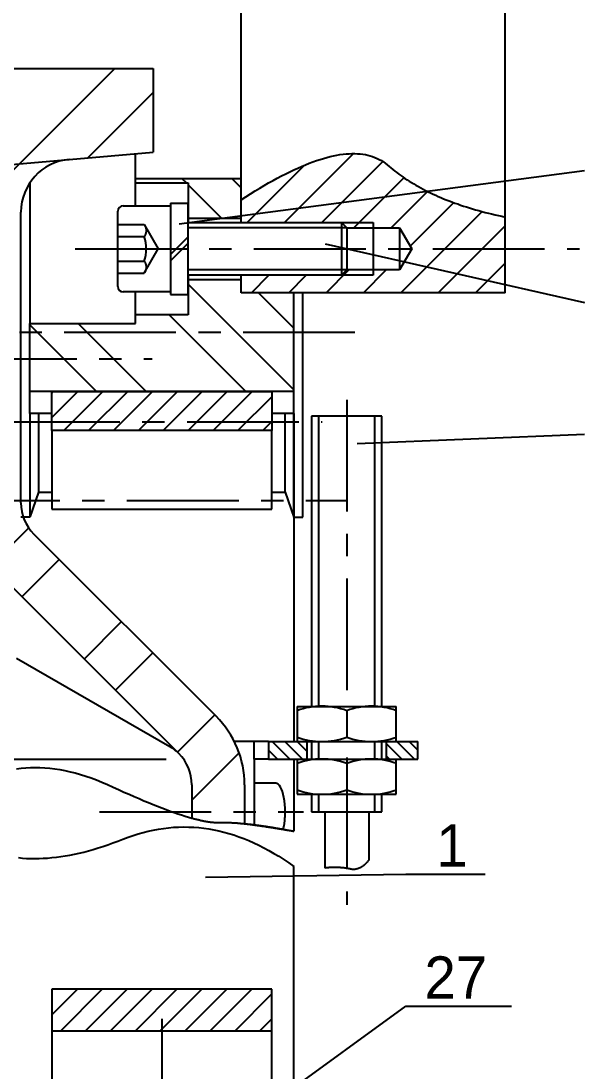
# Model space of a CAD drawing. Header units: millimetres. Extents: x 1 to 584, y 10 to 410.
# Drawn here: x 449.6 to 513.3, y 183 to 302.4 of the extents above; entities that cross this region are included whole.
import ezdxf

# ---------------------------------------------------------------- set-up
doc = ezdxf.new("R2010")
doc.units = ezdxf.units.MM
doc.linetypes.add('CENTERX2', pattern=[20.32, 12.7, -2.54, 2.54, -2.54])
for name, color, linetype in [('AXES', 179, 'Continuous'), ('PIECE19', 179, 'Continuous'), ('PIECE20', 179, 'Continuous'), ('PIECE26', 179, 'Continuous'), ('PIECE38', 179, 'Continuous'), ('PIECE39', 179, 'Continuous'), ('PIECE40', 179, 'Continuous'), ('PIECE45', 179, 'Continuous'), ('PIECE8', 179, 'Continuous'), ('PIECE_6_', 179, 'Continuous'), ('PIECE_7_', 179, 'Continuous'), ('PIECE_9_', 179, 'Continuous'), ('REP╚RES', 179, 'Continuous')]:
    doc.layers.add(name, color=color, linetype=linetype)
doc.styles.add('SLDTEXTSTYLE0', font='TXT')

msp = doc.modelspace()

# ---------------------------------------------------------------- linework, layer by layer
at = {"layer": 'AXES', "color": 7, "linetype": 'CENTERX2'}
for p, q in [((487.48, 267), (326.35, 267)), ((402.55, 264), (464.44, 264)), ((486.55, 259.34), (486.55, 201.94)), ((458.46, 212.5), (481.64, 212.5))]:
    msp.add_line(p, q, dxfattribs=at)
at = {"layer": 'PIECE19', "color": 7}
for p, q in [((466.55, 281.7), (468.55, 281.7)), ((466.55, 281.7), (466.55, 275.85)), ((468.55, 277.85), (468.55, 281.7)), ((466.55, 275.85), (468.55, 277.85)), ((466.55, 275.15), (468.55, 277.15)), ((468.55, 277.15), (468.55, 277.85)), ((468.55, 271.3), (468.55, 277.15)), ((466.55, 275.85), (466.55, 275.15)), ((466.55, 275.15), (466.55, 271.3)), ((466.55, 271.3), (468.55, 271.3))]:
    msp.add_line(p, q, dxfattribs=at)
at = {"layer": 'PIECE20', "color": 7}
for p, q in [((460.55, 272.21), (460.55, 280.79)), ((461.15, 281.39), (466.55, 281.39)), ((466.55, 281.39), (466.55, 271.61)), ((468.55, 279.5), (485.95, 279.5)), ((485.95, 279.5), (486.55, 278.9)), ((485.95, 279.5), (485.95, 273.5)), ((460.55, 279.27), (463.55, 279.27)), ((463.55, 279.27), (465.15, 276.5)), ((463.55, 279.27), (463.56, 279.26)), ((463.56, 279.26), (463.57, 279.24)), ((463.57, 279.24), (463.58, 279.23)), ((463.58, 279.23), (463.59, 279.21)), ((463.59, 279.21), (463.6, 279.19)), ((463.6, 279.19), (463.61, 279.18)), ((463.61, 279.18), (463.62, 279.16)), ((463.62, 279.16), (463.62, 279.15)), ((463.62, 279.15), (463.63, 279.13)), ((463.63, 279.13), (463.64, 279.12)), ((463.64, 279.12), (463.65, 279.1)), ((463.65, 279.1), (463.65, 279.09)), ((463.65, 279.09), (463.66, 279.07)), ((463.66, 279.07), (463.67, 279.05)), ((463.67, 278.11), (463.66, 278.09)), ((463.67, 279.05), (463.67, 279.04)), ((463.67, 279.04), (463.68, 279.02)), ((463.68, 278.14), (463.67, 278.12)), ((463.67, 278.12), (463.67, 278.11)), ((463.68, 279.02), (463.69, 279.01)), ((463.69, 278.15), (463.68, 278.14)), ((463.69, 279.01), (463.69, 278.99)), ((463.69, 278.99), (463.7, 278.98)), ((463.7, 278.18), (463.69, 278.17)), ((463.69, 278.17), (463.69, 278.15)), ((463.7, 278.98), (463.7, 278.96)), ((463.7, 278.96), (463.71, 278.95)), ((463.71, 278.21), (463.7, 278.2)), ((463.7, 278.2), (463.7, 278.18)), ((463.71, 278.95), (463.71, 278.93)), ((463.71, 278.93), (463.72, 278.91)), ((463.72, 278.25), (463.71, 278.23)), ((463.71, 278.23), (463.71, 278.21)), ((463.72, 278.91), (463.72, 278.9)), ((463.72, 278.9), (463.73, 278.88)), ((463.73, 278.28), (463.72, 278.26)), ((463.72, 278.26), (463.72, 278.25)), ((463.73, 278.88), (463.73, 278.87)), ((463.73, 278.87), (463.73, 278.85)), ((463.73, 278.85), (463.74, 278.84)), ((463.74, 278.32), (463.73, 278.31)), ((463.73, 278.31), (463.73, 278.29)), ((463.73, 278.29), (463.73, 278.28)), ((463.74, 278.84), (463.74, 278.82)), ((463.74, 278.82), (463.75, 278.81)), ((463.75, 278.35), (463.74, 278.34)), ((463.74, 278.34), (463.74, 278.32)), ((463.75, 278.81), (463.75, 278.79)), ((463.75, 278.79), (463.75, 278.77)), ((463.75, 278.77), (463.75, 278.76)), ((463.75, 278.76), (463.76, 278.74)), ((463.76, 278.42), (463.75, 278.4)), ((463.75, 278.4), (463.75, 278.39)), ((463.75, 278.39), (463.75, 278.37)), ((463.75, 278.37), (463.75, 278.35)), ((463.76, 278.74), (463.76, 278.73)), ((463.76, 278.73), (463.76, 278.71)), ((463.76, 278.71), (463.76, 278.7)), ((463.76, 278.7), (463.76, 278.68)), ((463.76, 278.68), (463.76, 278.67)), ((463.76, 278.67), (463.77, 278.65)), ((463.77, 278.51), (463.76, 278.49)), ((463.76, 278.49), (463.76, 278.48)), ((463.76, 278.48), (463.76, 278.46)), ((463.76, 278.46), (463.76, 278.45)), ((463.76, 278.45), (463.76, 278.43)), ((463.76, 278.43), (463.76, 278.42)), ((463.77, 278.65), (463.77, 278.63)), ((463.77, 278.63), (463.77, 278.62)), ((463.77, 278.62), (463.77, 278.6)), ((463.77, 278.6), (463.77, 278.59)), ((463.77, 278.59), (463.77, 278.57)), ((463.77, 278.57), (463.77, 278.56)), ((463.77, 278.56), (463.77, 278.54)), ((463.77, 278.54), (463.77, 278.53)), ((463.77, 278.53), (463.77, 278.51)), ((486.55, 278.9), (468.55, 278.9)), ((486.55, 278.9), (486.55, 274.1)), ((460.55, 277.89), (463.55, 277.89)), ((463.56, 277.9), (463.55, 277.89)), ((463.57, 277.92), (463.56, 277.9)), ((463.58, 277.93), (463.57, 277.92)), ((463.59, 277.95), (463.58, 277.93)), ((463.6, 277.96), (463.59, 277.95)), ((463.61, 277.98), (463.6, 277.96)), ((463.62, 278), (463.61, 277.98)), ((463.63, 278.03), (463.62, 278.01)), ((463.62, 278.01), (463.62, 278)), ((463.64, 278.04), (463.63, 278.03)), ((463.65, 278.06), (463.64, 278.04)), ((463.66, 278.09), (463.65, 278.07)), ((463.65, 278.07), (463.65, 278.06)), ((463.55, 273.73), (465.15, 276.5)), ((460.55, 275.12), (463.55, 275.12)), ((463.55, 275.12), (463.56, 275.1)), ((463.56, 275.1), (463.57, 275.08)), ((463.57, 275.08), (463.58, 275.07)), ((463.58, 275.07), (463.59, 275.05)), ((463.59, 275.05), (463.6, 275.04)), ((463.6, 275.04), (463.61, 275.02)), ((463.61, 275.02), (463.62, 275.01)), ((463.62, 275.01), (463.62, 274.99)), ((463.62, 274.99), (463.63, 274.98)), ((463.63, 274.98), (463.64, 274.96)), ((463.64, 274.96), (463.65, 274.94)), ((463.65, 274.94), (463.65, 274.93)), ((463.65, 274.93), (463.66, 274.91)), ((463.66, 274.91), (463.67, 274.9)), ((463.67, 274.9), (463.67, 274.88)), ((463.67, 274.88), (463.68, 274.87)), ((463.68, 274.87), (463.69, 274.85)), ((463.69, 274.85), (463.69, 274.84)), ((463.69, 274.84), (463.7, 274.82)), ((463.7, 274.82), (463.7, 274.8)), ((463.7, 274.8), (463.71, 274.79)), ((463.71, 274.79), (463.71, 274.77)), ((463.71, 274.77), (463.72, 274.76)), ((463.72, 274.76), (463.72, 274.74)), ((463.72, 274.74), (463.73, 274.73)), ((463.73, 274.73), (463.73, 274.71)), ((463.73, 274.71), (463.73, 274.7)), ((463.73, 274.7), (463.74, 274.68)), ((463.74, 274.68), (463.74, 274.66)), ((463.74, 274.66), (463.75, 274.65)), ((463.75, 274.65), (463.75, 274.63)), ((463.75, 274.63), (463.75, 274.62)), ((463.75, 274.62), (463.75, 274.6)), ((463.75, 274.6), (463.76, 274.59)), ((463.76, 274.59), (463.76, 274.57)), ((463.76, 274.57), (463.76, 274.56)), ((463.76, 274.56), (463.76, 274.54)), ((463.76, 274.54), (463.76, 274.52)), ((463.76, 274.52), (463.76, 274.51)), ((460.55, 273.73), (463.55, 273.73)), ((463.56, 273.75), (463.55, 273.73)), ((463.57, 273.76), (463.56, 273.75)), ((463.58, 273.78), (463.57, 273.76)), ((463.59, 273.79), (463.58, 273.78)), ((463.6, 273.81), (463.59, 273.79)), ((463.61, 273.82), (463.6, 273.81)), ((463.62, 273.84), (463.61, 273.82)), ((463.63, 273.87), (463.62, 273.85)), ((463.62, 273.85), (463.62, 273.84)), ((463.64, 273.89), (463.63, 273.87)), ((463.65, 273.9), (463.64, 273.89)), ((463.66, 273.93), (463.65, 273.92)), ((463.65, 273.92), (463.65, 273.9)), ((463.67, 273.95), (463.66, 273.93)), ((463.68, 273.98), (463.67, 273.96)), ((463.67, 273.96), (463.67, 273.95)), ((463.69, 273.99), (463.68, 273.98)), ((463.7, 274.03), (463.69, 274.01)), ((463.69, 274.01), (463.69, 273.99)), ((463.71, 274.06), (463.7, 274.04)), ((463.7, 274.04), (463.7, 274.03)), ((463.72, 274.09), (463.71, 274.07)), ((463.71, 274.07), (463.71, 274.06)), ((463.73, 274.12), (463.72, 274.1)), ((463.72, 274.1), (463.72, 274.09)), ((463.74, 274.17), (463.73, 274.15)), ((463.73, 274.15), (463.73, 274.13)), ((463.73, 274.13), (463.73, 274.12)), ((463.75, 274.2), (463.74, 274.18)), ((463.74, 274.18), (463.74, 274.17)), ((463.76, 274.26), (463.75, 274.24)), ((463.75, 274.24), (463.75, 274.23)), ((463.75, 274.23), (463.75, 274.21)), ((463.75, 274.21), (463.75, 274.2)), ((463.76, 274.51), (463.77, 274.49)), ((463.77, 274.35), (463.76, 274.34)), ((463.76, 274.34), (463.76, 274.32)), ((463.76, 274.32), (463.76, 274.31)), ((463.76, 274.31), (463.76, 274.29)), ((463.76, 274.29), (463.76, 274.28)), ((463.76, 274.28), (463.76, 274.26)), ((463.77, 274.49), (463.77, 274.48)), ((463.77, 274.48), (463.77, 274.46)), ((463.77, 274.46), (463.77, 274.45)), ((463.77, 274.45), (463.77, 274.43)), ((463.77, 274.43), (463.77, 274.42)), ((463.77, 274.42), (463.77, 274.4)), ((463.77, 274.4), (463.77, 274.38)), ((463.77, 274.38), (463.77, 274.37)), ((463.77, 274.37), (463.77, 274.35)), ((486.55, 274.1), (468.55, 274.1)), ((485.95, 273.5), (468.55, 273.5)), ((486.55, 274.1), (485.95, 273.5)), ((466.55, 271.61), (461.15, 271.61))]:
    msp.add_line(p, q, dxfattribs=at)
for centre, radius, start, end in [((461.15, 280.79), 0.6, 90, 180), ((459.18, 276.5), 4.59, 0, 17.588), ((459.18, 276.5), 4.59, 342.412, 0), ((461.15, 272.21), 0.6, 180, 270)]:
    msp.add_arc(centre, radius, start, end, dxfattribs=at)
at = {"layer": 'PIECE26', "color": 7}
for p, q in [((481.55, 267), (481.55, 271.5)), ((481.55, 246), (481.55, 267)), ((450.55, 257.78), (450.55, 246)), ((451.55, 257.78), (451.55, 248.83)), ((479.55, 248.83), (479.55, 257.78)), ((480.55, 246), (480.55, 257.78)), ((451.55, 248.83), (450.55, 246)), ((451.55, 248.83), (453.05, 248.83)), ((478.05, 248.83), (479.55, 248.83)), ((479.55, 248.83), (480.55, 246)), ((450.55, 246), (449.55, 246)), ((480.55, 246), (481.55, 246))]:
    msp.add_line(p, q, dxfattribs=at)
at = {"layer": 'PIECE26', "color": 7, "linetype": 'CENTERX2'}
msp.add_line((441.26, 247.9), (486.64, 247.9), dxfattribs=at)
at = {"layer": 'PIECE38', "color": 7}
for p, q in [((490.55, 257.5), (482.55, 257.5)), ((482.55, 257.5), (482.55, 224.5)), ((483.35, 257.5), (483.35, 224.5)), ((489.75, 224.5), (489.75, 257.5)), ((490.55, 224.5), (490.55, 257.5)), ((482.55, 220.5), (482.55, 218.5)), ((483.35, 220.5), (483.35, 218.5)), ((489.75, 218.5), (489.75, 220.5)), ((490.55, 218.5), (490.55, 220.5)), ((482.55, 214.5), (482.55, 212.5)), ((483.35, 214.5), (483.35, 212.5)), ((489.75, 212.5), (489.75, 214.5)), ((490.55, 212.5), (490.55, 214.5)), ((482.55, 212.5), (484.05, 212.5)), ((484.05, 212.5), (489.05, 212.5)), ((484.05, 212.5), (484.05, 206.12)), ((489.05, 212.5), (490.55, 212.5)), ((489.05, 212.5), (489.05, 207.02)), ((488.57, 206.48), (488.52, 206.44)), ((488.61, 206.52), (488.57, 206.48)), ((488.66, 206.57), (488.61, 206.52)), ((488.7, 206.61), (488.66, 206.57)), ((488.75, 206.66), (488.7, 206.61)), ((488.79, 206.7), (488.75, 206.66)), ((488.84, 206.75), (488.79, 206.7)), ((488.88, 206.8), (488.84, 206.75)), ((488.92, 206.86), (488.88, 206.8)), ((488.97, 206.91), (488.92, 206.86)), ((489.01, 206.97), (488.97, 206.91)), ((489.05, 207.02), (489.01, 206.97)), ((484.13, 206.13), (484.05, 206.12)), ((484.2, 206.14), (484.13, 206.13)), ((484.27, 206.14), (484.2, 206.14)), ((484.34, 206.15), (484.27, 206.14)), ((484.42, 206.16), (484.34, 206.15)), ((484.49, 206.16), (484.42, 206.16)), ((484.56, 206.17), (484.49, 206.16)), ((484.63, 206.17), (484.56, 206.17)), ((484.7, 206.17), (484.63, 206.17)), ((484.77, 206.18), (484.7, 206.17)), ((484.84, 206.18), (484.77, 206.18)), ((484.91, 206.18), (484.84, 206.18)), ((484.97, 206.18), (484.91, 206.18)), ((485.04, 206.19), (484.97, 206.18)), ((485.11, 206.19), (485.04, 206.19)), ((485.18, 206.19), (485.11, 206.19)), ((485.24, 206.19), (485.18, 206.19)), ((485.31, 206.19), (485.24, 206.19)), ((485.37, 206.19), (485.31, 206.19)), ((485.44, 206.19), (485.37, 206.19)), ((485.5, 206.18), (485.44, 206.19)), ((485.57, 206.18), (485.5, 206.18)), ((485.63, 206.18), (485.57, 206.18)), ((485.7, 206.18), (485.63, 206.18)), ((485.76, 206.17), (485.7, 206.18)), ((485.82, 206.17), (485.76, 206.17)), ((485.88, 206.16), (485.82, 206.17)), ((485.94, 206.16), (485.88, 206.16)), ((486.01, 206.15), (485.94, 206.16)), ((486.07, 206.15), (486.01, 206.15)), ((486.13, 206.14), (486.07, 206.15)), ((486.19, 206.14), (486.13, 206.14)), ((486.25, 206.13), (486.19, 206.14)), ((486.3, 206.12), (486.25, 206.13)), ((486.36, 206.11), (486.3, 206.12)), ((486.42, 206.11), (486.36, 206.11)), ((486.48, 206.1), (486.42, 206.11)), ((486.54, 206.09), (486.48, 206.1)), ((486.59, 206.08), (486.54, 206.09)), ((486.65, 206.07), (486.59, 206.08)), ((486.7, 206.06), (486.65, 206.07)), ((486.76, 206.04), (486.7, 206.06)), ((486.82, 206.03), (486.76, 206.04)), ((486.87, 206.02), (486.82, 206.03)), ((486.92, 206.01), (486.87, 206.02)), ((486.98, 206), (486.92, 206.01)), ((487.03, 205.99), (486.98, 206)), ((487.08, 205.98), (487.03, 205.99)), ((487.14, 205.97), (487.08, 205.98)), ((487.19, 205.97), (487.14, 205.97)), ((487.24, 205.97), (487.19, 205.97)), ((487.3, 205.96), (487.24, 205.97)), ((487.35, 205.96), (487.3, 205.96)), ((487.4, 205.97), (487.35, 205.96)), ((487.45, 205.97), (487.4, 205.97)), ((487.5, 205.97), (487.45, 205.97)), ((487.55, 205.98), (487.5, 205.97)), ((487.6, 205.99), (487.55, 205.98)), ((487.65, 206), (487.6, 205.99)), ((487.7, 206.01), (487.65, 206)), ((487.75, 206.02), (487.7, 206.01)), ((487.8, 206.04), (487.75, 206.02)), ((487.85, 206.05), (487.8, 206.04)), ((487.9, 206.07), (487.85, 206.05)), ((487.95, 206.09), (487.9, 206.07)), ((488, 206.11), (487.95, 206.09)), ((488.05, 206.13), (488, 206.11)), ((488.1, 206.16), (488.05, 206.13)), ((488.15, 206.18), (488.1, 206.16)), ((488.19, 206.21), (488.15, 206.18)), ((488.24, 206.24), (488.19, 206.21)), ((488.29, 206.27), (488.24, 206.24)), ((488.34, 206.3), (488.29, 206.27)), ((488.38, 206.33), (488.34, 206.3)), ((488.43, 206.37), (488.38, 206.33)), ((488.48, 206.4), (488.43, 206.37)), ((488.52, 206.44), (488.48, 206.4))]:
    msp.add_line(p, q, dxfattribs=at)
at = {"layer": 'PIECE39', "color": 7}
for p, q in [((476.03, 220.5), (473.8, 220.5)), ((477.67, 220.5), (476.03, 220.5)), ((476.03, 218.5), (476.03, 220.5)), ((477.67, 220.5), (477.67, 218.5)), ((477.67, 220.5), (482.05, 220.5)), ((478.1, 220.5), (480.1, 218.5)), ((479.52, 220.5), (481.52, 218.5)), ((480.93, 220.5), (482.05, 219.38)), ((482.05, 218.5), (482.05, 220.5)), ((491.05, 220.5), (494.64, 220.5)), ((491.05, 220.5), (491.05, 218.5)), ((491.05, 220.28), (492.83, 218.5)), ((492.24, 220.5), (494.24, 218.5)), ((493.66, 220.5), (494.64, 219.52)), ((494.64, 218.5), (494.64, 220.5)), ((477.67, 218.5), (476.03, 218.5)), ((476.03, 218.5), (476.03, 211.04)), ((477.67, 219.52), (478.69, 218.5)), ((477.67, 218.5), (482.05, 218.5)), ((491.05, 218.86), (491.42, 218.5)), ((491.05, 218.5), (494.64, 218.5))]:
    msp.add_line(p, q, dxfattribs=at)
at = {"layer": 'PIECE40', "color": 7}
for p, q in [((480.91, 224.5), (480.91, 220.5)), ((480.91, 224.5), (486.55, 224.5)), ((486.55, 224.5), (492.19, 224.5)), ((492.19, 220.5), (492.19, 224.5)), ((486.55, 224), (486.55, 221.01)), ((480.91, 220.5), (486.55, 220.5)), ((486.55, 220.5), (492.19, 220.5)), ((480.91, 218.5), (480.91, 214.5)), ((480.91, 218.5), (486.55, 218.5)), ((486.55, 218.5), (492.19, 218.5)), ((492.19, 214.5), (492.19, 218.5)), ((486.55, 218), (486.55, 215.01)), ((480.91, 214.5), (486.55, 214.5)), ((486.55, 214.5), (492.19, 214.5))]:
    msp.add_line(p, q, dxfattribs=at)
for centre, start, end in [((483.73, 216.36), 69.7438, 110.2562), ((489.37, 216.36), 69.7438, 110.2562), ((483.73, 228.65), 249.7438, 290.2562), ((489.37, 228.65), 249.7438, 290.2562), ((483.73, 210.36), 69.7438, 110.2562), ((489.37, 210.36), 69.7438, 110.2562), ((483.73, 222.65), 249.7438, 290.2562), ((489.37, 222.65), 249.7438, 290.2562)]:
    msp.add_arc(centre, 8.15, start, end, dxfattribs=at)
at = {"layer": 'PIECE45', "color": 7}
for p, q in [((478.49, 215.76), (476.03, 215.76)), ((478.63, 215.73), (478.49, 215.76)), ((478.77, 215.65), (478.63, 215.73)), ((478.9, 215.51), (478.77, 215.65)), ((479.03, 215.32), (478.9, 215.51)), ((479.14, 215.09), (479.03, 215.32)), ((479.25, 214.81), (479.14, 215.09)), ((479.34, 214.49), (479.25, 214.81)), ((479.42, 214.13), (479.34, 214.49)), ((479.49, 213.75), (479.42, 214.13)), ((479.53, 213.35), (479.49, 213.75)), ((479.56, 212.93), (479.53, 213.35)), ((479.57, 212.5), (479.56, 212.93)), ((479.57, 212.33), (479.57, 212.5)), ((479.47, 211.14), (479.49, 211.3)), ((479.49, 211.3), (479.51, 211.46)), ((479.51, 211.46), (479.53, 211.63)), ((479.53, 211.63), (479.54, 211.8)), ((479.54, 211.8), (479.55, 211.98)), ((479.55, 211.98), (479.56, 212.15)), ((479.56, 212.15), (479.57, 212.33)), ((479.35, 210.53), (479.38, 210.68)), ((479.38, 210.68), (479.41, 210.82)), ((479.41, 210.82), (479.44, 210.98)), ((479.44, 210.98), (479.47, 211.14))]:
    msp.add_line(p, q, dxfattribs=at)
at = {"layer": 'PIECE8', "color": 7}
for p, q in [((420.55, 297), (464.55, 297)), ((423.3, 260.1), (460.21, 297)), ((464.55, 297), (464.55, 287.5)), ((457.13, 286.85), (464.55, 294.27)), ((442.12, 285.54), (455.03, 286.67)), ((455.03, 286.67), (464.55, 287.5)), ((449.55, 247.62), (449.55, 280.69)), ((428.06, 258.56), (467.49, 219.13)), ((480.55, 257.78), (480.55, 220.5)), ((446.13, 240.49), (450.43, 244.79)), ((451.02, 244.08), (471.73, 223.37)), ((449.66, 236.96), (453.9, 241.2)), ((456.73, 229.88), (460.97, 234.13)), ((460.27, 226.35), (464.51, 230.59)), ((449.05, 229.97), (466.45, 219.92)), ((467.34, 219.28), (471.58, 223.52)), ((428.93, 218.48), (466.04, 218.48)), ((468.95, 213.82), (474.34, 219.21)), ((480.55, 218.5), (480.55, 210.31)), ((449.04, 217.39), (449.56, 217.47)), ((449.56, 217.47), (450.09, 217.52)), ((450.09, 217.52), (450.62, 217.55)), ((450.62, 217.55), (451.16, 217.56)), ((451.16, 217.56), (451.71, 217.55)), ((451.71, 217.55), (452.26, 217.52)), ((452.26, 217.52), (452.82, 217.47)), ((452.82, 217.47), (453.39, 217.4)), ((453.39, 217.4), (453.96, 217.31)), ((453.96, 217.31), (454.54, 217.2)), ((454.54, 217.2), (455.12, 217.07)), ((455.12, 217.07), (455.71, 216.93)), ((455.71, 216.93), (456.31, 216.76)), ((456.31, 216.76), (456.91, 216.57)), ((456.91, 216.57), (457.52, 216.36)), ((457.52, 216.36), (458.13, 216.13)), ((458.13, 216.13), (458.75, 215.88)), ((458.75, 215.88), (459.38, 215.61)), ((459.38, 215.61), (460.01, 215.32)), ((460.01, 215.32), (460.63, 215.04)), ((460.63, 215.04), (461.24, 214.76)), ((468.95, 215.59), (468.95, 211.8)), ((474.95, 215.59), (474.95, 211.16)), ((461.24, 214.76), (461.83, 214.5)), ((461.83, 214.5), (462.41, 214.25)), ((462.41, 214.25), (462.97, 214.01)), ((462.97, 214.01), (463.52, 213.77)), ((463.52, 213.77), (464.05, 213.55)), ((464.05, 213.55), (464.57, 213.34)), ((464.57, 213.34), (465.07, 213.14)), ((465.07, 213.14), (465.56, 212.95)), ((465.56, 212.95), (466.04, 212.77)), ((466.04, 212.77), (466.5, 212.6)), ((466.5, 212.6), (466.95, 212.44)), ((466.95, 212.44), (467.38, 212.29)), ((467.38, 212.29), (467.79, 212.15)), ((467.79, 212.15), (468.19, 212.02)), ((468.19, 212.02), (468.58, 211.91)), ((468.58, 211.91), (468.95, 211.8)), ((468.95, 211.8), (469.04, 211.77)), ((469.04, 211.77), (469.13, 211.75)), ((469.13, 211.75), (469.22, 211.73)), ((469.22, 211.73), (469.31, 211.7)), ((469.31, 211.7), (469.4, 211.68)), ((469.4, 211.68), (469.49, 211.66)), ((469.49, 211.66), (469.57, 211.64)), ((469.57, 211.64), (469.66, 211.62)), ((469.66, 211.62), (469.74, 211.6)), ((469.74, 211.6), (469.82, 211.58)), ((469.82, 211.58), (469.9, 211.56)), ((469.9, 211.56), (469.98, 211.54)), ((469.98, 211.54), (470.06, 211.52)), ((470.06, 211.52), (470.14, 211.51)), ((470.14, 211.51), (470.22, 211.49)), ((470.22, 211.49), (470.3, 211.48)), ((470.3, 211.48), (470.37, 211.46)), ((470.37, 211.46), (470.45, 211.45)), ((470.45, 211.45), (470.52, 211.43)), ((470.52, 211.43), (470.6, 211.42)), ((470.6, 211.42), (470.67, 211.41)), ((470.67, 211.41), (470.74, 211.4)), ((470.74, 211.4), (470.81, 211.39)), ((470.81, 211.39), (470.88, 211.38)), ((470.88, 211.38), (470.95, 211.37)), ((470.95, 211.37), (471.02, 211.36)), ((471.02, 211.36), (471.09, 211.35)), ((471.09, 211.35), (471.15, 211.34)), ((471.15, 211.34), (471.22, 211.34)), ((471.22, 211.34), (471.28, 211.33)), ((471.28, 211.33), (471.35, 211.32)), ((471.35, 211.32), (471.41, 211.32)), ((471.41, 211.32), (471.47, 211.31)), ((471.47, 211.31), (471.53, 211.31)), ((471.53, 211.31), (471.59, 211.31)), ((471.59, 211.31), (471.65, 211.31)), ((471.65, 211.31), (471.71, 211.3)), ((471.71, 211.3), (471.76, 211.3)), ((471.76, 211.3), (471.82, 211.3)), ((471.82, 211.3), (471.87, 211.3)), ((471.87, 211.3), (471.93, 211.3)), ((471.93, 211.3), (471.98, 211.31)), ((471.98, 211.31), (472.04, 211.31)), ((472.04, 211.31), (472.09, 211.31)), ((472.09, 211.31), (472.15, 211.31)), ((472.15, 211.31), (472.2, 211.31)), ((472.2, 211.31), (472.26, 211.31)), ((472.26, 211.31), (472.31, 211.31)), ((472.31, 211.31), (472.37, 211.31)), ((472.37, 211.31), (472.43, 211.31)), ((472.43, 211.31), (472.48, 211.31)), ((472.48, 211.31), (472.54, 211.31)), ((472.54, 211.31), (472.6, 211.31)), ((472.6, 211.31), (472.66, 211.31)), ((472.66, 211.31), (472.72, 211.3)), ((472.72, 211.3), (472.78, 211.3)), ((472.78, 211.3), (472.84, 211.3)), ((472.84, 211.3), (472.9, 211.3)), ((472.9, 211.3), (472.96, 211.3)), ((472.96, 211.3), (473.02, 211.3)), ((473.02, 211.3), (473.08, 211.29)), ((473.08, 211.29), (473.14, 211.29)), ((473.14, 211.29), (473.2, 211.29)), ((473.2, 211.29), (473.27, 211.29)), ((473.27, 211.29), (473.33, 211.28)), ((473.33, 211.28), (473.39, 211.28)), ((473.39, 211.28), (473.46, 211.28)), ((473.46, 211.28), (473.52, 211.27)), ((473.52, 211.27), (473.58, 211.27)), ((473.58, 211.27), (473.65, 211.27)), ((473.65, 211.27), (473.71, 211.26)), ((473.71, 211.26), (473.78, 211.26)), ((473.78, 211.26), (473.85, 211.26)), ((473.85, 211.26), (473.91, 211.25)), ((462.86, 210.01), (463.43, 210.17)), ((463.43, 210.17), (464.01, 210.31)), ((464.01, 210.31), (464.58, 210.44)), ((464.58, 210.44), (465.16, 210.54)), ((465.16, 210.54), (465.73, 210.63)), ((465.73, 210.63), (466.3, 210.7)), ((466.3, 210.7), (466.88, 210.75)), ((466.88, 210.75), (467.45, 210.78)), ((467.45, 210.78), (468.02, 210.79)), ((468.02, 210.79), (468.6, 210.78)), ((468.6, 210.78), (469.17, 210.76)), ((469.17, 210.76), (469.74, 210.71)), ((469.74, 210.71), (470.31, 210.65)), ((470.31, 210.65), (470.88, 210.57)), ((470.88, 210.57), (471.45, 210.47)), ((471.45, 210.47), (472.03, 210.35)), ((472.03, 210.35), (472.6, 210.21)), ((472.6, 210.21), (473.17, 210.05)), ((473.91, 211.25), (473.98, 211.25)), ((473.98, 211.25), (474.05, 211.24)), ((474.05, 211.24), (474.11, 211.24)), ((474.11, 211.24), (474.18, 211.23)), ((474.18, 211.23), (474.25, 211.23)), ((474.25, 211.23), (474.32, 211.22)), ((474.32, 211.22), (474.39, 211.21)), ((474.39, 211.21), (474.46, 211.21)), ((474.46, 211.21), (474.53, 211.2)), ((474.53, 211.2), (474.6, 211.2)), ((474.6, 211.2), (474.67, 211.19)), ((474.67, 211.19), (474.74, 211.18)), ((474.74, 211.18), (474.81, 211.18)), ((474.81, 211.18), (474.88, 211.17)), ((474.88, 211.17), (474.95, 211.16)), ((474.95, 211.16), (475.01, 211.16)), ((474.95, 211.16), (475.01, 211.16)), ((475.01, 211.16), (475.06, 211.15)), ((475.01, 211.16), (475.06, 211.15)), ((475.06, 211.15), (475.11, 211.14)), ((475.06, 211.15), (475.11, 211.15)), ((475.11, 211.15), (475.17, 211.14)), ((475.11, 211.14), (475.17, 211.14)), ((475.17, 211.14), (475.22, 211.13)), ((475.17, 211.14), (475.22, 211.14)), ((475.22, 211.14), (475.28, 211.13)), ((475.22, 211.13), (475.28, 211.12)), ((475.28, 211.13), (475.33, 211.12)), ((475.28, 211.12), (475.33, 211.12)), ((475.33, 211.12), (475.39, 211.11)), ((475.33, 211.12), (475.39, 211.12)), ((475.39, 211.12), (475.44, 211.11)), ((475.39, 211.11), (475.44, 211.1)), ((475.44, 211.11), (475.5, 211.11)), ((475.44, 211.1), (475.5, 211.1)), ((475.5, 211.11), (475.55, 211.1)), ((475.5, 211.1), (475.55, 211.09)), ((475.55, 211.1), (475.61, 211.09)), ((475.55, 211.09), (475.61, 211.08)), ((475.61, 211.09), (475.67, 211.09)), ((475.61, 211.08), (475.66, 211.07)), ((475.66, 211.07), (475.72, 211.07)), ((475.67, 211.09), (475.72, 211.08)), ((475.72, 211.08), (475.78, 211.07)), ((475.72, 211.07), (475.78, 211.06)), ((475.78, 211.07), (475.84, 211.07)), ((475.78, 211.06), (475.83, 211.05)), ((475.83, 211.05), (475.89, 211.04)), ((475.84, 211.07), (475.89, 211.06)), ((475.89, 211.06), (475.95, 211.05)), ((475.89, 211.04), (475.95, 211.04)), ((475.95, 211.05), (476.01, 211.04)), ((475.95, 211.04), (476, 211.03)), ((476, 211.03), (476.06, 211.02)), ((476.01, 211.04), (476.07, 211.04)), ((476.06, 211.02), (476.12, 211.01)), ((476.07, 211.04), (476.12, 211.03)), ((476.12, 211.03), (476.18, 211.02)), ((476.12, 211.01), (476.18, 211)), ((476.18, 211.02), (476.24, 211.02)), ((476.18, 211), (476.24, 211)), ((476.24, 211.02), (476.3, 211.01)), ((476.24, 211), (476.29, 210.99)), ((476.29, 210.99), (476.35, 210.98)), ((476.3, 211.01), (476.36, 211)), ((476.35, 210.98), (476.41, 210.97)), ((476.36, 211), (476.42, 210.99)), ((476.41, 210.97), (476.47, 210.96)), ((476.42, 210.99), (476.47, 210.98)), ((476.47, 210.98), (476.53, 210.98)), ((476.47, 210.96), (476.53, 210.96)), ((476.53, 210.98), (476.59, 210.97)), ((476.53, 210.96), (476.59, 210.95)), ((476.59, 210.97), (476.65, 210.96)), ((476.59, 210.95), (476.65, 210.94)), ((476.65, 210.96), (476.71, 210.95)), ((476.65, 210.94), (476.71, 210.93)), ((476.71, 210.95), (476.77, 210.94)), ((476.71, 210.93), (476.77, 210.92)), ((476.77, 210.94), (476.83, 210.94)), ((476.77, 210.92), (476.83, 210.91)), ((476.83, 210.94), (476.89, 210.93)), ((476.83, 210.91), (476.89, 210.9)), ((476.89, 210.93), (476.96, 210.92)), ((476.89, 210.9), (476.95, 210.89)), ((476.95, 210.89), (477.01, 210.89)), ((476.96, 210.92), (477.02, 210.91)), ((477.01, 210.89), (477.07, 210.88)), ((477.02, 210.91), (477.08, 210.9)), ((477.07, 210.88), (477.13, 210.87)), ((477.08, 210.9), (477.14, 210.89)), ((477.13, 210.87), (477.2, 210.86)), ((477.14, 210.89), (477.2, 210.88)), ((477.2, 210.88), (477.26, 210.87)), ((477.2, 210.86), (477.26, 210.85)), ((477.26, 210.87), (477.32, 210.86)), ((477.26, 210.85), (477.32, 210.84)), ((477.32, 210.86), (477.39, 210.86)), ((477.32, 210.84), (477.38, 210.83)), ((477.38, 210.83), (477.44, 210.82)), ((477.39, 210.86), (477.45, 210.85)), ((477.44, 210.82), (477.51, 210.81)), ((477.45, 210.85), (477.51, 210.84)), ((477.51, 210.84), (477.58, 210.83)), ((477.51, 210.81), (477.57, 210.8)), ((477.57, 210.8), (477.63, 210.79)), ((477.58, 210.83), (477.64, 210.82)), ((477.63, 210.79), (477.7, 210.78)), ((477.64, 210.82), (477.7, 210.81)), ((477.7, 210.81), (477.77, 210.8)), ((477.7, 210.78), (477.76, 210.77)), ((477.76, 210.77), (477.82, 210.76)), ((477.77, 210.8), (477.83, 210.79)), ((477.82, 210.76), (477.89, 210.75)), ((477.83, 210.79), (477.89, 210.78)), ((477.89, 210.78), (477.96, 210.77)), ((477.89, 210.75), (477.95, 210.74)), ((477.95, 210.74), (478.02, 210.73)), ((477.96, 210.77), (478.02, 210.76)), ((478.02, 210.76), (478.09, 210.75)), ((478.02, 210.73), (478.08, 210.72)), ((478.08, 210.72), (478.15, 210.71)), ((478.09, 210.75), (478.15, 210.74)), ((478.15, 210.74), (478.22, 210.73)), ((478.15, 210.71), (478.21, 210.7)), ((478.21, 210.7), (478.28, 210.69)), ((478.22, 210.73), (478.28, 210.71)), ((478.28, 210.71), (478.35, 210.7)), ((478.28, 210.69), (478.34, 210.68)), ((478.34, 210.68), (478.41, 210.67)), ((478.35, 210.7), (478.41, 210.69)), ((478.41, 210.69), (478.48, 210.68)), ((478.41, 210.67), (478.47, 210.66)), ((478.47, 210.66), (478.54, 210.65)), ((478.48, 210.68), (478.54, 210.67)), ((478.54, 210.67), (478.61, 210.66)), ((478.54, 210.65), (478.61, 210.64)), ((478.61, 210.66), (478.68, 210.65)), ((478.61, 210.64), (478.67, 210.63)), ((478.67, 210.63), (478.74, 210.62)), ((478.68, 210.65), (478.74, 210.64)), ((478.74, 210.64), (478.81, 210.63)), ((478.74, 210.62), (478.81, 210.61)), ((478.81, 210.63), (478.88, 210.61)), ((478.81, 210.61), (478.87, 210.59)), ((478.87, 210.59), (478.94, 210.58)), ((478.88, 210.61), (478.95, 210.6)), ((478.94, 210.58), (479.01, 210.57)), ((478.95, 210.6), (479.01, 210.59)), ((479.01, 210.59), (479.08, 210.58)), ((479.01, 210.57), (479.08, 210.56)), ((479.08, 210.58), (479.15, 210.57)), ((479.08, 210.56), (479.15, 210.55)), ((479.15, 210.57), (479.22, 210.56)), ((479.15, 210.55), (479.21, 210.54)), ((479.21, 210.54), (479.28, 210.53)), ((479.22, 210.56), (479.29, 210.54)), ((479.28, 210.53), (479.35, 210.52)), ((479.29, 210.54), (479.35, 210.53)), ((479.35, 210.53), (479.42, 210.52)), ((479.35, 210.52), (479.42, 210.5)), ((479.42, 210.52), (479.49, 210.51)), ((479.42, 210.5), (479.49, 210.49)), ((479.49, 210.51), (479.56, 210.49)), ((479.49, 210.49), (479.56, 210.48)), ((479.56, 210.49), (479.63, 210.48)), ((479.56, 210.48), (479.63, 210.47)), ((479.63, 210.48), (479.7, 210.47)), ((479.63, 210.47), (479.7, 210.46)), ((479.7, 210.47), (479.77, 210.46)), ((479.7, 210.46), (479.77, 210.44)), ((479.77, 210.46), (479.84, 210.44)), ((479.77, 210.44), (479.84, 210.43)), ((479.84, 210.44), (479.91, 210.43)), ((479.84, 210.43), (479.91, 210.42)), ((479.91, 210.43), (479.98, 210.42)), ((479.91, 210.42), (479.98, 210.41)), ((479.98, 210.42), (480.05, 210.4)), ((479.98, 210.41), (480.05, 210.4)), ((480.05, 210.4), (480.12, 210.38)), ((480.05, 210.4), (480.12, 210.39)), ((480.12, 210.39), (480.19, 210.38)), ((480.12, 210.38), (480.19, 210.37)), ((480.19, 210.38), (480.27, 210.36)), ((480.19, 210.37), (480.27, 210.36)), ((480.27, 210.36), (480.34, 210.35)), ((480.27, 210.36), (480.34, 210.35)), ((480.34, 210.35), (480.41, 210.33)), ((480.34, 210.35), (480.41, 210.34)), ((480.41, 210.34), (480.48, 210.32)), ((480.41, 210.33), (480.48, 210.32)), ((480.48, 210.32), (480.55, 210.31)), ((480.48, 210.32), (480.55, 210.31)), ((459.42, 208.77), (459.99, 208.97)), ((459.99, 208.97), (460.55, 209.18)), ((460.55, 209.18), (461.13, 209.41)), ((461.13, 209.41), (461.71, 209.62)), ((461.71, 209.62), (462.28, 209.82)), ((462.28, 209.82), (462.86, 210.01)), ((473.17, 210.05), (473.74, 209.88)), ((473.74, 209.88), (474.31, 209.68)), ((474.31, 209.68), (474.88, 209.47)), ((474.88, 209.47), (475.44, 209.24)), ((475.44, 209.24), (476.01, 208.99)), ((476.01, 208.99), (476.58, 208.72)), ((455.1, 207.6), (455.62, 207.7)), ((455.62, 207.7), (456.15, 207.82)), ((456.15, 207.82), (456.68, 207.94)), ((456.68, 207.94), (457.22, 208.08)), ((457.22, 208.08), (457.76, 208.24)), ((457.76, 208.24), (458.31, 208.4)), ((458.31, 208.4), (458.86, 208.58)), ((458.86, 208.58), (459.42, 208.77)), ((476.58, 208.72), (477.15, 208.43)), ((477.15, 208.43), (477.72, 208.12)), ((477.72, 208.12), (478.29, 207.79)), ((478.29, 207.79), (478.85, 207.45)), ((449.25, 207.3), (449.71, 207.25)), ((449.71, 207.25), (450.17, 207.22)), ((450.17, 207.22), (450.64, 207.21)), ((450.64, 207.21), (451.12, 207.2)), ((451.12, 207.2), (451.6, 207.21)), ((451.6, 207.21), (452.08, 207.23)), ((452.08, 207.23), (452.57, 207.26)), ((452.57, 207.26), (453.07, 207.3)), ((453.07, 207.3), (453.57, 207.36)), ((453.57, 207.36), (454.07, 207.43)), ((454.07, 207.43), (454.58, 207.5)), ((454.58, 207.5), (455.1, 207.6)), ((478.85, 207.45), (479.42, 207.08)), ((479.42, 207.08), (479.99, 206.7)), ((479.99, 206.7), (480.55, 206.3)), ((480.55, 180.53), (480.55, 206.3))]:
    msp.add_line(p, q, dxfattribs=at)
for centre, radius, start, end in [((455.55, 280.69), 6, 95, 180), ((454.55, 247.62), 5, 180, 225), ((463.95, 215.59), 11, 0, 45), ((463.95, 215.59), 5, 45, 60), ((463.95, 215.59), 5, 0, 45)]:
    msp.add_arc(centre, radius, start, end, dxfattribs=at)
at = {"layer": 'PIECE_6_', "color": 7}
for p, q in [((453.05, 260.28), (478.05, 260.28)), ((453.05, 255.84), (453.05, 260.28)), ((453.05, 257.32), (456.01, 260.28)), ((453.05, 260.15), (453.18, 260.28)), ((454.4, 255.84), (458.84, 260.28)), ((457.23, 255.84), (461.67, 260.28)), ((460.06, 255.84), (464.5, 260.28)), ((462.89, 255.84), (467.33, 260.28)), ((465.72, 255.84), (470.15, 260.28)), ((468.55, 255.84), (472.98, 260.28)), ((471.37, 255.84), (475.81, 260.28)), ((478.05, 260.28), (478.05, 255.84)), ((474.2, 255.84), (478.05, 259.69)), ((477.03, 255.84), (478.05, 256.86)), ((478.05, 255.84), (453.05, 255.84)), ((453.05, 255.84), (453.05, 246.9)), ((478.05, 246.9), (478.05, 255.84)), ((453.05, 246.9), (478.05, 246.9)), ((478.05, 192.34), (453.05, 192.34)), ((453.05, 192.34), (453.05, 187.58)), ((453.05, 189.44), (455.96, 192.34)), ((453.05, 192.26), (453.13, 192.34)), ((454.03, 187.58), (458.78, 192.34)), ((456.86, 187.58), (461.61, 192.34)), ((459.69, 187.58), (464.44, 192.34)), ((462.52, 187.58), (467.27, 192.34)), ((465.34, 187.58), (470.1, 192.34)), ((468.17, 187.58), (472.93, 192.34)), ((471, 187.58), (475.76, 192.34)), ((478.05, 187.58), (478.05, 192.34)), ((473.83, 187.58), (478.05, 191.81)), ((476.66, 187.58), (478.05, 188.98)), ((453.05, 187.58), (453.05, 177.71)), ((478.05, 187.58), (453.05, 187.58)), ((478.05, 177.71), (478.05, 187.58))]:
    msp.add_line(p, q, dxfattribs=at)
at = {"layer": 'PIECE_6_', "color": 7, "linetype": 'CENTERX2'}
msp.add_line((448.09, 256.84), (483.75, 256.84), dxfattribs=at)
at = {"layer": 'PIECE_7_', "color": 7}
for p, q in [((462.55, 284.5), (462.55, 287.33)), ((462.55, 284.5), (474.55, 284.5)), ((462.55, 284), (462.55, 284.5)), ((467.84, 284.5), (468.34, 284)), ((473.5, 284.5), (474.55, 283.45)), ((474.55, 280), (474.55, 284.5)), ((450.55, 284.01), (450.55, 268)), ((462.55, 284), (468.55, 284)), ((462.55, 281.39), (462.55, 284)), ((468.55, 284), (468.55, 280)), ((468.55, 283.79), (472.34, 280)), ((468.55, 280), (474.55, 280)), ((468.55, 280), (468.55, 279.5)), ((474.55, 279.5), (474.55, 280)), ((468.55, 273.5), (468.55, 273)), ((474.55, 273), (474.55, 273.5)), ((468.55, 273), (468.55, 269)), ((468.55, 273), (474.55, 273)), ((468.55, 272.48), (480.55, 260.48)), ((474.55, 271.5), (474.55, 273)), ((462.55, 269), (462.55, 271.61)), ((476.55, 271.5), (474.55, 271.5)), ((480.55, 267.5), (476.55, 271.5)), ((480.55, 267.5), (480.55, 271.5)), ((462.55, 268), (462.55, 269)), ((468.55, 269), (462.55, 269)), ((466.37, 269), (475.1, 260.28)), ((450.55, 268), (462.55, 268)), ((450.55, 260.28), (450.55, 268)), ((450.55, 267.85), (458.13, 260.28)), ((456.06, 268), (463.78, 260.28)), ((480.55, 260.28), (480.55, 267.5)), ((450.55, 257.78), (450.55, 260.28)), ((480.55, 260.28), (450.55, 260.28)), ((480.55, 257.78), (480.55, 260.28)), ((453.05, 257.78), (450.55, 257.78)), ((480.55, 257.78), (478.05, 257.78))]:
    msp.add_line(p, q, dxfattribs=at)
at = {"layer": 'PIECE_9_', "color": 7}
for p, q in [((504.55, 280.12), (504.55, 355.12)), ((474.55, 282.07), (474.55, 338)), ((479.48, 279.5), (487.31, 287.33)), ((482.71, 286.39), (483.12, 286.53)), ((483.12, 286.53), (483.52, 286.66)), ((483.52, 286.66), (483.92, 286.79)), ((483.92, 286.79), (484.31, 286.89)), ((484.31, 286.89), (484.69, 286.99)), ((484.69, 286.99), (485.06, 287.07)), ((485.06, 287.07), (485.43, 287.15)), ((485.43, 287.15), (485.79, 287.21)), ((485.79, 287.21), (486.14, 287.26)), ((486.14, 287.26), (486.48, 287.29)), ((486.48, 287.29), (486.82, 287.32)), ((486.82, 287.32), (487.15, 287.33)), ((487.15, 287.33), (487.47, 287.33)), ((487.47, 287.33), (487.78, 287.32)), ((487.78, 287.32), (488.08, 287.29)), ((488.08, 287.29), (488.38, 287.26)), ((488.38, 287.26), (488.67, 287.21)), ((488.67, 287.21), (488.95, 287.15)), ((488.95, 287.15), (489.23, 287.07)), ((489.23, 287.07), (489.5, 286.99)), ((489.5, 286.99), (489.76, 286.89)), ((489.76, 286.89), (490.01, 286.78)), ((490.01, 286.78), (490.25, 286.66)), ((490.25, 286.66), (490.49, 286.53)), ((490.49, 286.53), (490.72, 286.39)), ((475.24, 279.5), (481.75, 286.01)), ((479.62, 285.03), (480.08, 285.26)), ((480.08, 285.26), (480.54, 285.48)), ((480.54, 285.48), (480.99, 285.69)), ((480.99, 285.69), (481.43, 285.88)), ((481.43, 285.88), (481.86, 286.06)), ((481.86, 286.06), (482.29, 286.23)), ((482.29, 286.23), (482.71, 286.39)), ((483.72, 279.5), (490.65, 286.43)), ((490.72, 286.39), (490.94, 286.23)), ((490.94, 286.23), (491.15, 286.06)), ((491.15, 286.06), (491.36, 285.88)), ((491.36, 285.88), (491.57, 285.7)), ((491.57, 285.7), (491.79, 285.52)), ((491.79, 285.52), (492.01, 285.35)), ((492.01, 285.35), (492.23, 285.18)), ((477.68, 283.99), (478.18, 284.27)), ((478.18, 284.27), (478.66, 284.54)), ((478.66, 284.54), (479.14, 284.79)), ((479.14, 284.79), (479.62, 285.03)), ((487.36, 278.9), (493.05, 284.59)), ((492.23, 285.18), (492.46, 285.01)), ((492.46, 285.01), (492.69, 284.84)), ((492.69, 284.84), (492.92, 284.67)), ((492.92, 284.67), (493.16, 284.51)), ((493.16, 284.51), (493.41, 284.35)), ((493.41, 284.35), (493.66, 284.19)), ((493.66, 284.19), (493.91, 284.03)), ((475.63, 282.76), (476.15, 283.09)), ((476.15, 283.09), (476.67, 283.4)), ((476.67, 283.4), (477.18, 283.7)), ((477.18, 283.7), (477.68, 283.99)), ((491.61, 278.9), (495.73, 283.03)), ((493.91, 284.03), (494.16, 283.88)), ((494.16, 283.88), (494.42, 283.73)), ((494.42, 283.73), (494.69, 283.58)), ((494.69, 283.58), (494.96, 283.43)), ((494.96, 283.43), (495.23, 283.28)), ((495.23, 283.28), (495.51, 283.14)), ((495.51, 283.14), (495.79, 283)), ((495.79, 283), (496.07, 282.86)), ((474.55, 282.07), (475.09, 282.42)), ((474.55, 279.5), (474.55, 282.07)), ((475.09, 282.42), (475.63, 282.76)), ((493.76, 276.81), (498.71, 281.76)), ((496.07, 282.86), (496.36, 282.72)), ((496.36, 282.72), (496.66, 282.59)), ((496.66, 282.59), (496.96, 282.46)), ((496.96, 282.46), (497.26, 282.33)), ((497.26, 282.33), (497.56, 282.2)), ((497.56, 282.2), (497.87, 282.08)), ((497.87, 282.08), (498.19, 281.95)), ((498.19, 281.95), (498.51, 281.83)), ((498.51, 281.83), (498.83, 281.71)), ((498.83, 281.71), (499.16, 281.6)), ((492.69, 271.5), (501.93, 280.74)), ((499.16, 281.6), (499.49, 281.48)), ((499.49, 281.48), (499.82, 281.37)), ((499.82, 281.37), (500.16, 281.26)), ((500.16, 281.26), (500.5, 281.15)), ((500.5, 281.15), (500.85, 281.05)), ((500.85, 281.05), (501.2, 280.95)), ((501.2, 280.95), (501.56, 280.85)), ((501.56, 280.85), (501.92, 280.75)), ((501.92, 280.75), (502.28, 280.65)), ((502.28, 280.65), (502.65, 280.56)), ((502.65, 280.56), (503.02, 280.47)), ((474.55, 279.5), (485.95, 279.5)), ((485.95, 279.5), (489.55, 279.5)), ((485.95, 279.5), (486.55, 278.9)), ((489.55, 279.5), (489.55, 273.5)), ((503.02, 280.47), (503.4, 280.38)), ((503.4, 280.38), (503.78, 280.29)), ((503.78, 280.29), (504.16, 280.2)), ((504.16, 280.2), (504.55, 280.12)), ((504.55, 271.5), (504.55, 280.12)), ((486.55, 278.9), (492.55, 278.9)), ((492.55, 278.9), (493.94, 276.5)), ((492.55, 278.9), (492.55, 274.1)), ((496.94, 271.5), (504.55, 279.12)), ((493.94, 276.5), (492.55, 274.1)), ((501.18, 271.5), (504.55, 274.88)), ((474.55, 271.5), (474.55, 273.5)), ((485.95, 273.5), (474.55, 273.5)), ((475.72, 271.5), (477.72, 273.5)), ((479.96, 271.5), (481.96, 273.5)), ((484.21, 271.5), (486.81, 274.1)), ((486.55, 274.1), (485.95, 273.5)), ((489.55, 273.5), (485.95, 273.5)), ((492.55, 274.1), (486.55, 274.1)), ((488.45, 271.5), (491.05, 274.1)), ((504.55, 271.5), (474.55, 271.5))]:
    msp.add_line(p, q, dxfattribs=at)
at = {"layer": 'PIECE_9_', "color": 7, "linetype": 'CENTERX2'}
for p, q in [((455.7, 276.5), (513.01, 276.5)), ((465.55, 188.96), (465.55, 154.72))]:
    msp.add_line(p, q, dxfattribs=at)
at = {"layer": 'REP╚RES', "color": 7}
for p, q in [((467.51, 279.36), (513.55, 285.42)), ((484.11, 277.06), (513.55, 270.42)), ((487.74, 254.36), (513.55, 255.42)), ((470.53, 205.08), (493.28, 205.42)), ((493.28, 205.42), (502.28, 205.42)), ((466.63, 171.07), (493.28, 190.42)), ((493.28, 190.42), (505.28, 190.42))]:
    msp.add_line(p, q, dxfattribs=at)

# ---------------------------------------------------------------- texts
at = {"layer": 'REP╚RES', "color": 7, "char_height": 4.8, "attachment_point": 1, "style": 'SLDTEXTSTYLE0'}
for s, insert in [('1', (496.73, 211.08)), ('27', (495.38, 196.08))]:
    msp.add_mtext(s, dxfattribs=dict(at, insert=insert))

doc.saveas('drawing.dxf')
